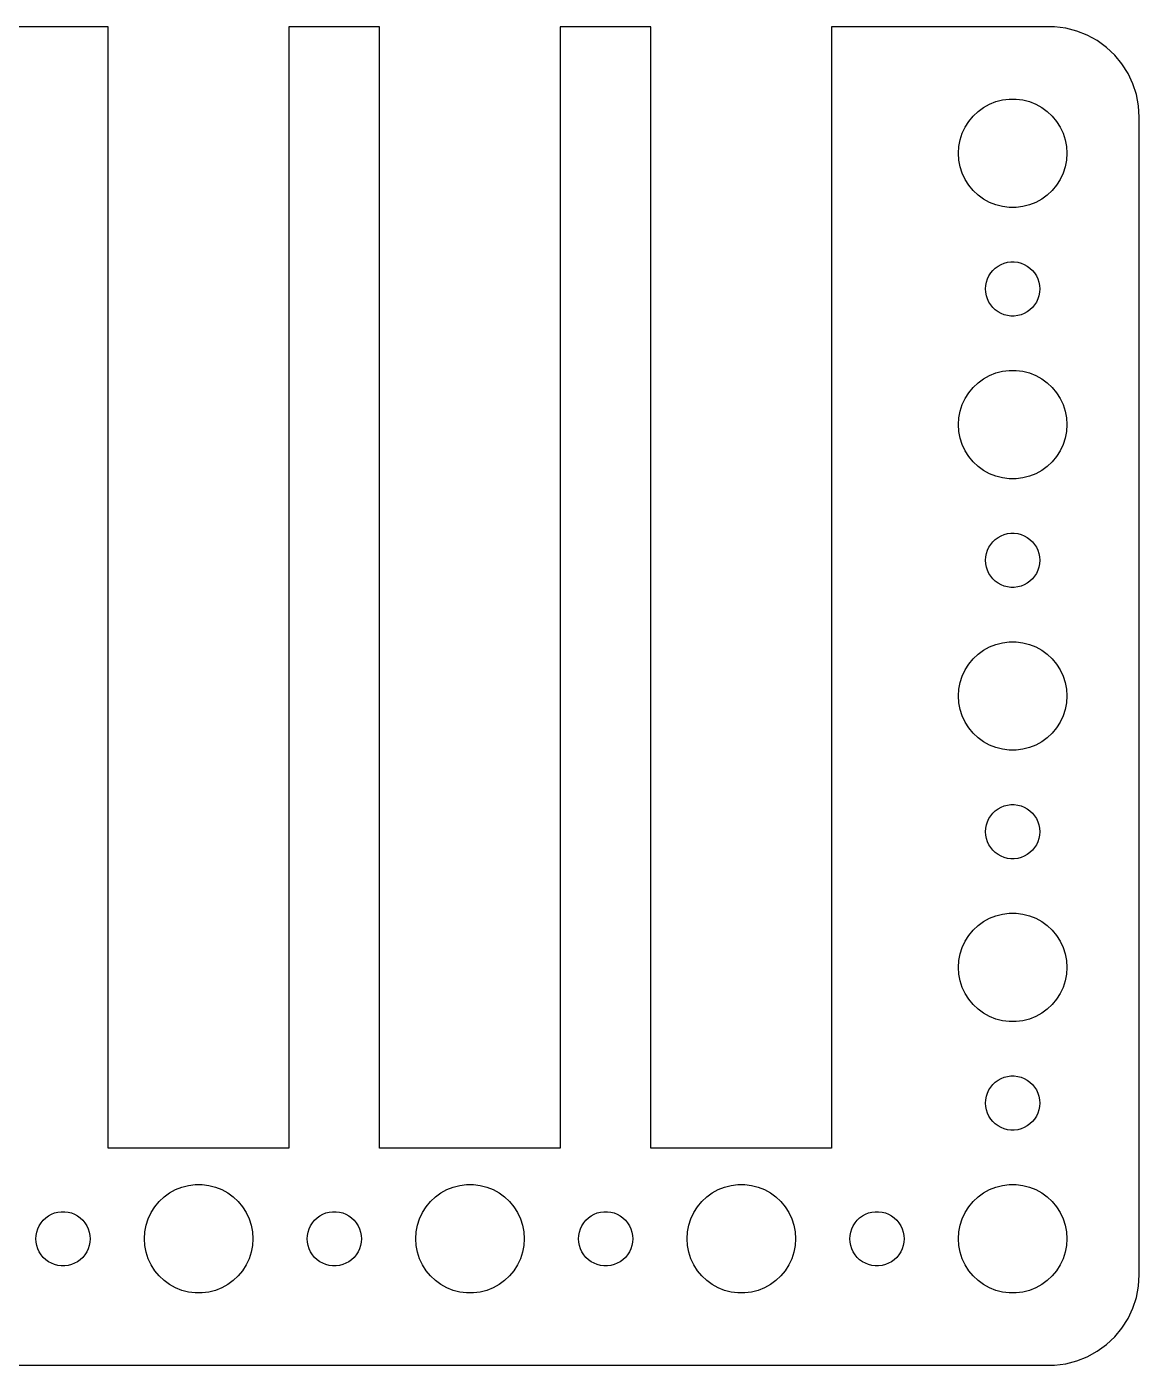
# Model space of a CAD drawing. Header units: metres. Extents: x -60 to 60, y 47 to 205.
# Drawn here: x -2 to 59.5, y 47 to 121 of the extents above; entities that cross this region are included whole.
import ezdxf

# ---------------------------------------------------------------- set-up
doc = ezdxf.new("R2010")
doc.units = ezdxf.units.M

msp = doc.modelspace()

# ---------------------------------------------------------------- linework, layer by layer
for p, q in [((2.50629, 120.99), (-2.50629, 120.99)), ((2.50629, 59), (2.50629, 120.99)), ((17.5063, 120.99), (12.4937, 120.99)), ((12.4937, 120.99), (12.4937, 59)), ((17.5063, 59), (17.5063, 120.99)), ((32.5063, 120.99), (27.4937, 120.99)), ((27.4937, 120.99), (27.4937, 59)), ((32.5063, 59), (32.5063, 120.99)), ((54.8139, 120.99), (42.4937, 120.99)), ((42.4937, 120.99), (42.4937, 59)), ((55.4369, 120.911), (54.8139, 120.99)), ((56.0451, 120.755), (55.4369, 120.911)), ((56.6289, 120.524), (56.0451, 120.755)), ((57.1791, 120.222), (56.6289, 120.524)), ((57.6871, 119.853), (57.1791, 120.222)), ((58.1448, 119.423), (57.6871, 119.853)), ((58.5451, 118.939), (58.1448, 119.423)), ((58.8815, 118.409), (58.5451, 118.939)), ((59.1489, 117.841), (58.8815, 118.409)), ((59.3429, 117.243), (59.1489, 117.841)), ((51.5729, 116.853), (51.9379, 116.947)), ((51.9379, 116.947), (52.3116, 116.994)), ((52.3116, 116.994), (52.6884, 116.994)), ((52.6884, 116.994), (53.0621, 116.947)), ((53.0621, 116.947), (53.427, 116.853)), ((59.4606, 116.627), (59.3429, 117.243)), ((50.3131, 116.054), (50.5877, 116.312)), ((50.5877, 116.312), (50.8925, 116.533)), ((50.8925, 116.533), (51.2227, 116.714)), ((51.2227, 116.714), (51.5729, 116.853)), ((53.427, 116.853), (53.7773, 116.714)), ((53.7773, 116.714), (54.1075, 116.533)), ((54.1075, 116.533), (54.4123, 116.312)), ((54.4123, 116.312), (54.6869, 116.054)), ((59.5, 116), (59.4606, 116.627)), ((49.7107, 115.104), (49.8711, 115.445)), ((49.8711, 115.445), (50.0729, 115.763)), ((50.0729, 115.763), (50.3131, 116.054)), ((54.6869, 116.054), (54.927, 115.763)), ((54.927, 115.763), (55.1289, 115.445)), ((55.1289, 115.445), (55.2893, 115.104)), ((59.5, 52), (59.5, 116)), ((49.5237, 114.376), (49.5942, 114.746)), ((49.5942, 114.746), (49.7107, 115.104)), ((55.2893, 115.104), (55.4057, 114.746)), ((55.4057, 114.746), (55.4763, 114.376)), ((49.5, 114), (49.5237, 114.376)), ((49.5237, 113.624), (49.5, 114)), ((55.4763, 114.376), (55.5, 114)), ((55.5, 114), (55.4763, 113.624)), ((49.5942, 113.254), (49.5237, 113.624)), ((49.7107, 112.896), (49.5942, 113.254)), ((55.4057, 113.254), (55.2893, 112.896)), ((55.4763, 113.624), (55.4057, 113.254)), ((49.8711, 112.555), (49.7107, 112.896)), ((50.0729, 112.237), (49.8711, 112.555)), ((55.1289, 112.555), (54.927, 112.237)), ((55.2893, 112.896), (55.1289, 112.555)), ((50.3131, 111.946), (50.0729, 112.237)), ((50.5877, 111.688), (50.3131, 111.946)), ((54.6869, 111.946), (54.4123, 111.688)), ((54.927, 112.237), (54.6869, 111.946)), ((50.8925, 111.467), (50.5877, 111.688)), ((51.2227, 111.286), (50.8925, 111.467)), ((51.5729, 111.147), (51.2227, 111.286)), ((51.9379, 111.053), (51.5729, 111.147)), ((52.3116, 111.006), (51.9379, 111.053)), ((52.6884, 111.006), (52.3116, 111.006)), ((53.0621, 111.053), (52.6884, 111.006)), ((53.427, 111.147), (53.0621, 111.053)), ((53.7773, 111.286), (53.427, 111.147)), ((54.1075, 111.467), (53.7773, 111.286)), ((54.4123, 111.688), (54.1075, 111.467)), ((51.1855, 107.223), (51.2865, 107.382)), ((51.2865, 107.382), (51.4065, 107.527)), ((51.4065, 107.527), (51.5439, 107.656)), ((51.5439, 107.656), (51.6963, 107.766)), ((51.6963, 107.766), (51.8613, 107.857)), ((51.8613, 107.857), (52.0365, 107.927)), ((52.0365, 107.927), (52.2189, 107.973)), ((52.2189, 107.973), (52.4058, 107.997)), ((52.4058, 107.997), (52.5942, 107.997)), ((52.5942, 107.997), (52.7811, 107.973)), ((52.7811, 107.973), (52.9635, 107.927)), ((52.9635, 107.927), (53.1387, 107.857)), ((53.1387, 107.857), (53.3037, 107.766)), ((53.3037, 107.766), (53.4561, 107.656)), ((53.4561, 107.656), (53.5934, 107.527)), ((53.5934, 107.527), (53.7135, 107.382)), ((53.7135, 107.382), (53.8145, 107.223)), ((51, 106.5), (51.0118, 106.688)), ((51.0118, 106.688), (51.0471, 106.873)), ((51.0471, 106.873), (51.1053, 107.052)), ((51.1053, 107.052), (51.1855, 107.223)), ((53.8145, 107.223), (53.8947, 107.052)), ((53.8947, 107.052), (53.9529, 106.873)), ((53.9529, 106.873), (53.9882, 106.688)), ((53.9882, 106.688), (54, 106.5)), ((51.0118, 106.312), (51, 106.5)), ((51.0471, 106.127), (51.0118, 106.312)), ((51.1053, 105.948), (51.0471, 106.127)), ((51.1855, 105.777), (51.1053, 105.948)), ((53.8947, 105.948), (53.8145, 105.777)), ((53.9529, 106.127), (53.8947, 105.948)), ((53.9882, 106.312), (53.9529, 106.127)), ((54, 106.5), (53.9882, 106.312)), ((51.2865, 105.618), (51.1855, 105.777)), ((51.4065, 105.473), (51.2865, 105.618)), ((51.5439, 105.344), (51.4065, 105.473)), ((51.6963, 105.234), (51.5439, 105.344)), ((51.8613, 105.143), (51.6963, 105.234)), ((52.0365, 105.073), (51.8613, 105.143)), ((52.2189, 105.027), (52.0365, 105.073)), ((52.9635, 105.073), (52.7811, 105.027)), ((53.1387, 105.143), (52.9635, 105.073)), ((53.3037, 105.234), (53.1387, 105.143)), ((53.4561, 105.344), (53.3037, 105.234)), ((53.5934, 105.473), (53.4561, 105.344)), ((53.7135, 105.618), (53.5934, 105.473)), ((53.8145, 105.777), (53.7135, 105.618)), ((52.4058, 105.003), (52.2189, 105.027)), ((52.5942, 105.003), (52.4058, 105.003)), ((52.7811, 105.027), (52.5942, 105.003)), ((50.5877, 101.312), (50.8925, 101.533)), ((50.8925, 101.533), (51.2227, 101.714)), ((51.2227, 101.714), (51.5729, 101.853)), ((51.5729, 101.853), (51.9379, 101.947)), ((51.9379, 101.947), (52.3116, 101.994)), ((52.3116, 101.994), (52.6884, 101.994)), ((52.6884, 101.994), (53.0621, 101.947)), ((53.0621, 101.947), (53.427, 101.853)), ((53.427, 101.853), (53.7773, 101.714)), ((53.7773, 101.714), (54.1075, 101.533)), ((54.1075, 101.533), (54.4123, 101.312)), ((49.8711, 100.445), (50.0729, 100.763)), ((50.0729, 100.763), (50.3131, 101.054)), ((50.3131, 101.054), (50.5877, 101.312)), ((54.4123, 101.312), (54.6869, 101.054)), ((54.6869, 101.054), (54.927, 100.763)), ((54.927, 100.763), (55.1289, 100.445)), ((49.5942, 99.7461), (49.7107, 100.104)), ((49.7107, 100.104), (49.8711, 100.445)), ((55.1289, 100.445), (55.2893, 100.104)), ((55.2893, 100.104), (55.4057, 99.7461)), ((49.5, 99), (49.5237, 99.376)), ((49.5237, 99.376), (49.5942, 99.7461)), ((55.4057, 99.7461), (55.4763, 99.376)), ((55.4763, 99.376), (55.5, 99)), ((49.5237, 98.624), (49.5, 99)), ((49.5942, 98.2539), (49.5237, 98.624)), ((55.4763, 98.624), (55.4057, 98.2539)), ((55.5, 99), (55.4763, 98.624)), ((49.7107, 97.8956), (49.5942, 98.2539)), ((49.8711, 97.5547), (49.7107, 97.8956)), ((55.2893, 97.8956), (55.1289, 97.5547)), ((55.4057, 98.2539), (55.2893, 97.8956)), ((50.0729, 97.2366), (49.8711, 97.5547)), ((50.3131, 96.9464), (50.0729, 97.2366)), ((50.5877, 96.6884), (50.3131, 96.9464)), ((54.6869, 96.9464), (54.4123, 96.6884)), ((54.927, 97.2366), (54.6869, 96.9464)), ((55.1289, 97.5547), (54.927, 97.2366)), ((50.8925, 96.467), (50.5877, 96.6884)), ((51.2227, 96.2855), (50.8925, 96.467)), ((51.5729, 96.1468), (51.2227, 96.2855)), ((53.7773, 96.2855), (53.427, 96.1468)), ((54.1075, 96.467), (53.7773, 96.2855)), ((54.4123, 96.6884), (54.1075, 96.467)), ((51.9379, 96.0531), (51.5729, 96.1468)), ((52.3116, 96.0059), (51.9379, 96.0531)), ((52.6884, 96.0059), (52.3116, 96.0059)), ((53.0621, 96.0531), (52.6884, 96.0059)), ((53.427, 96.1468), (53.0621, 96.0531)), ((51.2865, 92.3817), (51.4065, 92.5268)), ((51.4065, 92.5268), (51.5439, 92.6558)), ((51.5439, 92.6558), (51.6963, 92.7665)), ((51.6963, 92.7665), (51.8613, 92.8572)), ((51.8613, 92.8572), (52.0365, 92.9266)), ((52.0365, 92.9266), (52.2189, 92.9734)), ((52.2189, 92.9734), (52.4058, 92.997)), ((52.4058, 92.997), (52.5942, 92.997)), ((52.5942, 92.997), (52.7811, 92.9734)), ((52.7811, 92.9734), (52.9635, 92.9266)), ((52.9635, 92.9266), (53.1387, 92.8572)), ((53.1387, 92.8572), (53.3037, 92.7665)), ((53.3037, 92.7665), (53.4561, 92.6558)), ((53.4561, 92.6558), (53.5934, 92.5268)), ((53.5934, 92.5268), (53.7135, 92.3817)), ((51.0118, 91.688), (51.0471, 91.873)), ((51.0471, 91.873), (51.1053, 92.0522)), ((51.1053, 92.0522), (51.1855, 92.2226)), ((51.1855, 92.2226), (51.2865, 92.3817)), ((53.7135, 92.3817), (53.8145, 92.2226)), ((53.8145, 92.2226), (53.8947, 92.0522)), ((53.8947, 92.0522), (53.9529, 91.873)), ((53.9529, 91.873), (53.9882, 91.688)), ((51, 91.5), (51.0118, 91.688)), ((51.0118, 91.312), (51, 91.5)), ((51.0471, 91.127), (51.0118, 91.312)), ((51.1053, 90.9478), (51.0471, 91.127)), ((53.9529, 91.127), (53.8947, 90.9478)), ((53.9882, 91.312), (53.9529, 91.127)), ((53.9882, 91.688), (54, 91.5)), ((54, 91.5), (53.9882, 91.312)), ((51.1855, 90.7774), (51.1053, 90.9478)), ((51.2865, 90.6183), (51.1855, 90.7774)), ((51.4065, 90.4732), (51.2865, 90.6183)), ((51.5439, 90.3442), (51.4065, 90.4732)), ((51.6963, 90.2335), (51.5439, 90.3442)), ((53.4561, 90.3442), (53.3037, 90.2335)), ((53.5934, 90.4732), (53.4561, 90.3442)), ((53.7135, 90.6183), (53.5934, 90.4732)), ((53.8145, 90.7774), (53.7135, 90.6183)), ((53.8947, 90.9478), (53.8145, 90.7774)), ((51.8613, 90.1427), (51.6963, 90.2335)), ((52.0365, 90.0734), (51.8613, 90.1427)), ((52.2189, 90.0266), (52.0365, 90.0734)), ((52.4058, 90.0029), (52.2189, 90.0266)), ((52.5942, 90.0029), (52.4058, 90.0029)), ((52.7811, 90.0266), (52.5942, 90.0029)), ((52.9635, 90.0734), (52.7811, 90.0266)), ((53.1387, 90.1427), (52.9635, 90.0734)), ((53.3037, 90.2335), (53.1387, 90.1427)), ((50.8925, 86.533), (51.2227, 86.7145)), ((51.2227, 86.7145), (51.5729, 86.8532)), ((51.5729, 86.8532), (51.9379, 86.9469)), ((51.9379, 86.9469), (52.3116, 86.9941)), ((52.3116, 86.9941), (52.6884, 86.9941)), ((52.6884, 86.9941), (53.0621, 86.9469)), ((53.0621, 86.9469), (53.427, 86.8532)), ((53.427, 86.8532), (53.7773, 86.7145)), ((53.7773, 86.7145), (54.1075, 86.533)), ((50.0729, 85.7634), (50.3131, 86.0536)), ((50.3131, 86.0536), (50.5877, 86.3115)), ((50.5877, 86.3115), (50.8925, 86.533)), ((54.1075, 86.533), (54.4123, 86.3115)), ((54.4123, 86.3115), (54.6869, 86.0536)), ((54.6869, 86.0536), (54.927, 85.7634)), ((49.5942, 84.7461), (49.7107, 85.1044)), ((49.7107, 85.1044), (49.8711, 85.4453)), ((49.8711, 85.4453), (50.0729, 85.7634)), ((54.927, 85.7634), (55.1289, 85.4453)), ((55.1289, 85.4453), (55.2893, 85.1044)), ((55.2893, 85.1044), (55.4057, 84.7461)), ((49.5, 84), (49.5237, 84.376)), ((49.5237, 84.376), (49.5942, 84.7461)), ((55.4057, 84.7461), (55.4763, 84.376)), ((55.4763, 84.376), (55.5, 84)), ((49.5237, 83.624), (49.5, 84)), ((49.5942, 83.2539), (49.5237, 83.624)), ((55.4763, 83.624), (55.4057, 83.2539)), ((55.5, 84), (55.4763, 83.624)), ((49.7107, 82.8956), (49.5942, 83.2539)), ((49.8711, 82.5547), (49.7107, 82.8956)), ((55.2893, 82.8956), (55.1289, 82.5547)), ((55.4057, 83.2539), (55.2893, 82.8956)), ((50.0729, 82.2366), (49.8711, 82.5547)), ((50.3131, 81.9464), (50.0729, 82.2366)), ((54.927, 82.2366), (54.6869, 81.9464)), ((55.1289, 82.5547), (54.927, 82.2366)), ((50.5877, 81.6885), (50.3131, 81.9464)), ((50.8925, 81.467), (50.5877, 81.6885)), ((51.2227, 81.2855), (50.8925, 81.467)), ((54.1075, 81.467), (53.7773, 81.2855)), ((54.4123, 81.6885), (54.1075, 81.467)), ((54.6869, 81.9464), (54.4123, 81.6885)), ((51.5729, 81.1468), (51.2227, 81.2855)), ((51.9379, 81.0531), (51.5729, 81.1468)), ((52.3116, 81.0059), (51.9379, 81.0531)), ((52.6884, 81.0059), (52.3116, 81.0059)), ((53.0621, 81.0531), (52.6884, 81.0059)), ((53.427, 81.1468), (53.0621, 81.0531)), ((53.7773, 81.2855), (53.427, 81.1468)), ((51.5439, 77.6558), (51.6963, 77.7665)), ((51.6963, 77.7665), (51.8613, 77.8573)), ((51.8613, 77.8573), (52.0365, 77.9266)), ((52.0365, 77.9266), (52.2189, 77.9734)), ((52.2189, 77.9734), (52.4058, 77.9971)), ((52.4058, 77.9971), (52.5942, 77.9971)), ((52.5942, 77.9971), (52.7811, 77.9734)), ((52.7811, 77.9734), (52.9635, 77.9266)), ((52.9635, 77.9266), (53.1387, 77.8573)), ((53.1387, 77.8573), (53.3037, 77.7665)), ((53.3037, 77.7665), (53.4561, 77.6558)), ((51.0471, 76.873), (51.1053, 77.0522)), ((51.1053, 77.0522), (51.1855, 77.2226)), ((51.1855, 77.2226), (51.2865, 77.3817)), ((51.2865, 77.3817), (51.4065, 77.5268)), ((51.4065, 77.5268), (51.5439, 77.6558)), ((53.4561, 77.6558), (53.5934, 77.5268)), ((53.5934, 77.5268), (53.7135, 77.3817)), ((53.7135, 77.3817), (53.8145, 77.2226)), ((53.8145, 77.2226), (53.8947, 77.0522)), ((53.8947, 77.0522), (53.9529, 76.873)), ((51, 76.5), (51.0118, 76.688)), ((51.0118, 76.312), (51, 76.5)), ((51.0118, 76.688), (51.0471, 76.873)), ((51.0471, 76.127), (51.0118, 76.312)), ((53.9529, 76.873), (53.9882, 76.688)), ((53.9882, 76.312), (53.9529, 76.127)), ((53.9882, 76.688), (54, 76.5)), ((54, 76.5), (53.9882, 76.312)), ((51.1053, 75.9478), (51.0471, 76.127)), ((51.1855, 75.7774), (51.1053, 75.9478)), ((51.2865, 75.6183), (51.1855, 75.7774)), ((51.4065, 75.4732), (51.2865, 75.6183)), ((51.5439, 75.3442), (51.4065, 75.4732)), ((53.5934, 75.4732), (53.4561, 75.3442)), ((53.7135, 75.6183), (53.5934, 75.4732)), ((53.8145, 75.7774), (53.7135, 75.6183)), ((53.8947, 75.9478), (53.8145, 75.7774)), ((53.9529, 76.127), (53.8947, 75.9478)), ((51.6963, 75.2335), (51.5439, 75.3442)), ((51.8613, 75.1428), (51.6963, 75.2335)), ((52.0365, 75.0734), (51.8613, 75.1428)), ((52.2189, 75.0266), (52.0365, 75.0734)), ((52.4058, 75.003), (52.2189, 75.0266)), ((52.5942, 75.003), (52.4058, 75.003)), ((52.7811, 75.0266), (52.5942, 75.003)), ((52.9635, 75.0734), (52.7811, 75.0266)), ((53.1387, 75.1428), (52.9635, 75.0734)), ((53.3037, 75.2335), (53.1387, 75.1428)), ((53.4561, 75.3442), (53.3037, 75.2335)), ((51.2227, 71.7145), (51.5729, 71.8532)), ((51.5729, 71.8532), (51.9379, 71.9469)), ((51.9379, 71.9469), (52.3116, 71.9941)), ((52.3116, 71.9941), (52.6884, 71.9941)), ((52.6884, 71.9941), (53.0621, 71.9469)), ((53.0621, 71.9469), (53.427, 71.8532)), ((53.427, 71.8532), (53.7773, 71.7145)), ((50.0729, 70.7634), (50.3131, 71.0536)), ((50.3131, 71.0536), (50.5877, 71.3116)), ((50.5877, 71.3116), (50.8925, 71.533)), ((50.8925, 71.533), (51.2227, 71.7145)), ((53.7773, 71.7145), (54.1075, 71.533)), ((54.1075, 71.533), (54.4123, 71.3116)), ((54.4123, 71.3116), (54.6869, 71.0536)), ((54.6869, 71.0536), (54.927, 70.7634)), ((49.7107, 70.1044), (49.8711, 70.4453)), ((49.8711, 70.4453), (50.0729, 70.7634)), ((54.927, 70.7634), (55.1289, 70.4453)), ((55.1289, 70.4453), (55.2893, 70.1044)), ((49.5237, 69.376), (49.5942, 69.7461)), ((49.5942, 69.7461), (49.7107, 70.1044)), ((55.2893, 70.1044), (55.4057, 69.7461)), ((55.4057, 69.7461), (55.4763, 69.376)), ((49.5, 69), (49.5237, 69.376)), ((49.5237, 68.624), (49.5, 69)), ((55.4763, 69.376), (55.5, 69)), ((55.5, 69), (55.4763, 68.624)), ((49.5942, 68.2539), (49.5237, 68.624)), ((49.7107, 67.8956), (49.5942, 68.2539)), ((55.4057, 68.2539), (55.2893, 67.8956)), ((55.4763, 68.624), (55.4057, 68.2539)), ((49.8711, 67.5547), (49.7107, 67.8956)), ((50.0729, 67.2366), (49.8711, 67.5547)), ((55.1289, 67.5547), (54.927, 67.2366)), ((55.2893, 67.8956), (55.1289, 67.5547)), ((50.3131, 66.9464), (50.0729, 67.2366)), ((50.5877, 66.6885), (50.3131, 66.9464)), ((50.8925, 66.467), (50.5877, 66.6885)), ((54.4123, 66.6885), (54.1075, 66.467)), ((54.6869, 66.9464), (54.4123, 66.6885)), ((54.927, 67.2366), (54.6869, 66.9464)), ((51.2227, 66.2855), (50.8925, 66.467)), ((51.5729, 66.1468), (51.2227, 66.2855)), ((51.9379, 66.0531), (51.5729, 66.1468)), ((52.3116, 66.0059), (51.9379, 66.0531)), ((52.6884, 66.0059), (52.3116, 66.0059)), ((53.0621, 66.0531), (52.6884, 66.0059)), ((53.427, 66.1468), (53.0621, 66.0531)), ((53.7773, 66.2855), (53.427, 66.1468)), ((54.1075, 66.467), (53.7773, 66.2855)), ((51.8613, 62.8573), (52.0365, 62.9266)), ((52.0365, 62.9266), (52.2189, 62.9734)), ((52.2189, 62.9734), (52.4058, 62.997)), ((52.4058, 62.997), (52.5942, 62.997)), ((52.5942, 62.997), (52.7811, 62.9734)), ((52.7811, 62.9734), (52.9635, 62.9266)), ((52.9635, 62.9266), (53.1387, 62.8573)), ((51.1053, 62.0522), (51.1855, 62.2226)), ((51.1855, 62.2226), (51.2865, 62.3817)), ((51.2865, 62.3817), (51.4065, 62.5268)), ((51.4065, 62.5268), (51.5439, 62.6558)), ((51.5439, 62.6558), (51.6963, 62.7665)), ((51.6963, 62.7665), (51.8613, 62.8573)), ((53.1387, 62.8573), (53.3037, 62.7665)), ((53.3037, 62.7665), (53.4561, 62.6558)), ((53.4561, 62.6558), (53.5934, 62.5268)), ((53.5934, 62.5268), (53.7135, 62.3817)), ((53.7135, 62.3817), (53.8145, 62.2226)), ((53.8145, 62.2226), (53.8947, 62.0522)), ((51, 61.5), (51.0118, 61.688)), ((51.0118, 61.312), (51, 61.5)), ((51.0118, 61.688), (51.0471, 61.873)), ((51.0471, 61.873), (51.1053, 62.0522)), ((53.8947, 62.0522), (53.9529, 61.873)), ((53.9529, 61.873), (53.9882, 61.688)), ((53.9882, 61.688), (54, 61.5)), ((54, 61.5), (53.9882, 61.312)), ((51.0471, 61.127), (51.0118, 61.312)), ((51.1053, 60.9478), (51.0471, 61.127)), ((51.1855, 60.7774), (51.1053, 60.9478)), ((51.2865, 60.6183), (51.1855, 60.7774)), ((53.8145, 60.7774), (53.7135, 60.6183)), ((53.8947, 60.9478), (53.8145, 60.7774)), ((53.9529, 61.127), (53.8947, 60.9478)), ((53.9882, 61.312), (53.9529, 61.127)), ((51.4065, 60.4732), (51.2865, 60.6183)), ((51.5439, 60.3442), (51.4065, 60.4732)), ((51.6963, 60.2335), (51.5439, 60.3442)), ((51.8613, 60.1428), (51.6963, 60.2335)), ((52.0365, 60.0734), (51.8613, 60.1428)), ((52.2189, 60.0266), (52.0365, 60.0734)), ((52.4058, 60.003), (52.2189, 60.0266)), ((52.5942, 60.003), (52.4058, 60.003)), ((52.7811, 60.0266), (52.5942, 60.003)), ((52.9635, 60.0734), (52.7811, 60.0266)), ((53.1387, 60.1428), (52.9635, 60.0734)), ((53.3037, 60.2335), (53.1387, 60.1428)), ((53.4561, 60.3442), (53.3037, 60.2335)), ((53.5934, 60.4732), (53.4561, 60.3442)), ((53.7135, 60.6183), (53.5934, 60.4732)), ((12.4937, 59), (2.50629, 59)), ((27.4937, 59), (17.5063, 59)), ((42.4937, 59), (32.5063, 59)), ((6.93785, 56.9469), (7.31161, 56.9941)), ((7.31161, 56.9941), (7.68837, 56.9941)), ((7.68837, 56.9941), (8.06213, 56.9469)), ((21.9379, 56.9469), (22.3116, 56.9941)), ((22.3116, 56.9941), (22.6884, 56.9941)), ((22.6884, 56.9941), (23.0621, 56.9469)), ((36.9379, 56.9469), (37.3116, 56.9941)), ((37.3116, 56.9941), (37.6884, 56.9941)), ((37.6884, 56.9941), (38.0621, 56.9469)), ((51.9379, 56.9469), (52.3116, 56.9941)), ((52.3116, 56.9941), (52.6884, 56.9941)), ((52.6884, 56.9941), (53.0621, 56.9469)), ((5.31308, 56.0536), (5.58772, 56.3116)), ((5.58772, 56.3116), (5.89252, 56.533)), ((5.89252, 56.533), (6.22266, 56.7145)), ((6.22266, 56.7145), (6.57294, 56.8532)), ((6.57294, 56.8532), (6.93785, 56.9469)), ((8.06213, 56.9469), (8.42705, 56.8532)), ((8.42705, 56.8532), (8.77733, 56.7145)), ((8.77733, 56.7145), (9.10747, 56.533)), ((9.10747, 56.533), (9.41226, 56.3116)), ((9.41226, 56.3116), (9.6869, 56.0536)), ((20.3131, 56.0536), (20.5877, 56.3116)), ((20.5877, 56.3116), (20.8925, 56.533)), ((20.8925, 56.533), (21.2227, 56.7145)), ((21.2227, 56.7145), (21.5729, 56.8532)), ((21.5729, 56.8532), (21.9379, 56.9469)), ((23.0621, 56.9469), (23.427, 56.8532)), ((23.427, 56.8532), (23.7773, 56.7145)), ((23.7773, 56.7145), (24.1075, 56.533)), ((24.1075, 56.533), (24.4123, 56.3116)), ((24.4123, 56.3116), (24.6869, 56.0536)), ((35.3131, 56.0536), (35.5877, 56.3116)), ((35.5877, 56.3116), (35.8925, 56.533)), ((35.8925, 56.533), (36.2227, 56.7145)), ((36.2227, 56.7145), (36.5729, 56.8532)), ((36.5729, 56.8532), (36.9379, 56.9469)), ((38.0621, 56.9469), (38.427, 56.8532)), ((38.427, 56.8532), (38.7773, 56.7145)), ((38.7773, 56.7145), (39.1075, 56.533)), ((39.1075, 56.533), (39.4123, 56.3116)), ((39.4123, 56.3116), (39.6869, 56.0536)), ((50.3131, 56.0536), (50.5877, 56.3116)), ((50.5877, 56.3116), (50.8925, 56.533)), ((50.8925, 56.533), (51.2227, 56.7145)), ((51.2227, 56.7145), (51.5729, 56.8532)), ((51.5729, 56.8532), (51.9379, 56.9469)), ((53.0621, 56.9469), (53.427, 56.8532)), ((53.427, 56.8532), (53.7773, 56.7145)), ((53.7773, 56.7145), (54.1075, 56.533)), ((54.1075, 56.533), (54.4123, 56.3116)), ((54.4123, 56.3116), (54.6869, 56.0536)), ((-0.28107, 55.4734), (-0.09418, 55.497)), ((-0.09418, 55.497), (0.09418, 55.497)), ((0.09418, 55.497), (0.28107, 55.4734)), ((4.87108, 55.4453), (5.07294, 55.7634)), ((5.07294, 55.7634), (5.31308, 56.0536)), ((9.6869, 56.0536), (9.92705, 55.7634)), ((9.92705, 55.7634), (10.1289, 55.4453)), ((14.7189, 55.4734), (14.9058, 55.497)), ((14.9058, 55.497), (15.0942, 55.497)), ((15.0942, 55.497), (15.2811, 55.4734)), ((19.8711, 55.4453), (20.0729, 55.7634)), ((20.0729, 55.7634), (20.3131, 56.0536)), ((24.6869, 56.0536), (24.927, 55.7634)), ((24.927, 55.7634), (25.1289, 55.4453)), ((29.7189, 55.4734), (29.9058, 55.497)), ((29.9058, 55.497), (30.0942, 55.497)), ((30.0942, 55.497), (30.2811, 55.4734)), ((34.8711, 55.4453), (35.0729, 55.7634)), ((35.0729, 55.7634), (35.3131, 56.0536)), ((39.6869, 56.0536), (39.927, 55.7634)), ((39.927, 55.7634), (40.1289, 55.4453)), ((44.7189, 55.4734), (44.9058, 55.497)), ((44.9058, 55.497), (45.0942, 55.497)), ((45.0942, 55.497), (45.2811, 55.4734)), ((49.8711, 55.4453), (50.0729, 55.7634)), ((50.0729, 55.7634), (50.3131, 56.0536)), ((54.6869, 56.0536), (54.927, 55.7634)), ((54.927, 55.7634), (55.1289, 55.4453)), ((-1.31445, 54.7226), (-1.21352, 54.8817)), ((-1.21352, 54.8817), (-1.09344, 55.0268)), ((-1.09344, 55.0268), (-0.95613, 55.1558)), ((-0.95613, 55.1558), (-0.80373, 55.2665)), ((-0.80373, 55.2665), (-0.63866, 55.3573)), ((-0.63866, 55.3573), (-0.46352, 55.4266)), ((-0.46352, 55.4266), (-0.28107, 55.4734)), ((0.28107, 55.4734), (0.46352, 55.4266)), ((0.46352, 55.4266), (0.63866, 55.3573)), ((0.63866, 55.3573), (0.80373, 55.2665)), ((0.80373, 55.2665), (0.95613, 55.1558)), ((0.95613, 55.1558), (1.09344, 55.0268)), ((1.09344, 55.0268), (1.21352, 54.8817)), ((1.21352, 54.8817), (1.31445, 54.7226)), ((4.52365, 54.376), (4.59424, 54.7461)), ((4.59424, 54.7461), (4.71066, 55.1044)), ((4.71066, 55.1044), (4.87108, 55.4453)), ((10.1289, 55.4453), (10.2893, 55.1044)), ((10.2893, 55.1044), (10.4057, 54.7461)), ((10.4057, 54.7461), (10.4763, 54.376)), ((13.6855, 54.7226), (13.7865, 54.8817)), ((13.7865, 54.8817), (13.9065, 55.0268)), ((13.9065, 55.0268), (14.0439, 55.1558)), ((14.0439, 55.1558), (14.1963, 55.2665)), ((14.1963, 55.2665), (14.3613, 55.3573)), ((14.3613, 55.3573), (14.5365, 55.4266)), ((14.5365, 55.4266), (14.7189, 55.4734)), ((15.2811, 55.4734), (15.4635, 55.4266)), ((15.4635, 55.4266), (15.6387, 55.3573)), ((15.6387, 55.3573), (15.8037, 55.2665)), ((15.8037, 55.2665), (15.9561, 55.1558)), ((15.9561, 55.1558), (16.0934, 55.0268)), ((16.0934, 55.0268), (16.2135, 54.8817)), ((16.2135, 54.8817), (16.3145, 54.7226)), ((19.5237, 54.376), (19.5942, 54.7461)), ((19.5942, 54.7461), (19.7107, 55.1044)), ((19.7107, 55.1044), (19.8711, 55.4453)), ((25.1289, 55.4453), (25.2893, 55.1044)), ((25.2893, 55.1044), (25.4057, 54.7461)), ((25.4057, 54.7461), (25.4763, 54.376)), ((28.6855, 54.7226), (28.7865, 54.8817)), ((28.7865, 54.8817), (28.9065, 55.0268)), ((28.9065, 55.0268), (29.0439, 55.1558)), ((29.0439, 55.1558), (29.1963, 55.2665)), ((29.1963, 55.2665), (29.3613, 55.3573)), ((29.3613, 55.3573), (29.5365, 55.4266)), ((29.5365, 55.4266), (29.7189, 55.4734)), ((30.2811, 55.4734), (30.4635, 55.4266)), ((30.4635, 55.4266), (30.6387, 55.3573)), ((30.6387, 55.3573), (30.8037, 55.2665)), ((30.8037, 55.2665), (30.9561, 55.1558)), ((30.9561, 55.1558), (31.0934, 55.0268)), ((31.0934, 55.0268), (31.2135, 54.8817)), ((31.2135, 54.8817), (31.3145, 54.7226)), ((34.5237, 54.376), (34.5942, 54.7461)), ((34.5942, 54.7461), (34.7107, 55.1044)), ((34.7107, 55.1044), (34.8711, 55.4453)), ((40.1289, 55.4453), (40.2893, 55.1044)), ((40.2893, 55.1044), (40.4057, 54.7461)), ((40.4057, 54.7461), (40.4763, 54.376)), ((43.6855, 54.7226), (43.7865, 54.8817)), ((43.7865, 54.8817), (43.9065, 55.0268)), ((43.9065, 55.0268), (44.0439, 55.1558)), ((44.0439, 55.1558), (44.1963, 55.2665)), ((44.1963, 55.2665), (44.3613, 55.3573)), ((44.3613, 55.3573), (44.5365, 55.4266)), ((44.5365, 55.4266), (44.7189, 55.4734)), ((45.2811, 55.4734), (45.4635, 55.4266)), ((45.4635, 55.4266), (45.6387, 55.3573)), ((45.6387, 55.3573), (45.8037, 55.2665)), ((45.8037, 55.2665), (45.9561, 55.1558)), ((45.9561, 55.1558), (46.0934, 55.0268)), ((46.0934, 55.0268), (46.2135, 54.8817)), ((46.2135, 54.8817), (46.3145, 54.7226)), ((49.5237, 54.376), (49.5942, 54.7461)), ((49.5942, 54.7461), (49.7107, 55.1044)), ((49.7107, 55.1044), (49.8711, 55.4453)), ((55.1289, 55.4453), (55.2893, 55.1044)), ((55.2893, 55.1044), (55.4057, 54.7461)), ((55.4057, 54.7461), (55.4763, 54.376)), ((-1.5, 54), (-1.48816, 54.188)), ((-1.48816, 54.188), (-1.45287, 54.373)), ((-1.45287, 54.373), (-1.39465, 54.5522)), ((-1.39465, 54.5522), (-1.31445, 54.7226)), ((1.31445, 54.7226), (1.39465, 54.5522)), ((1.39465, 54.5522), (1.45287, 54.373)), ((1.45287, 54.373), (1.48816, 54.188)), ((1.48816, 54.188), (1.5, 54)), ((4.5, 54), (4.52365, 54.376)), ((10.4763, 54.376), (10.5, 54)), ((13.5, 54), (13.5118, 54.188)), ((13.5118, 54.188), (13.5471, 54.373)), ((13.5471, 54.373), (13.6053, 54.5522)), ((13.6053, 54.5522), (13.6855, 54.7226)), ((16.3145, 54.7226), (16.3947, 54.5522)), ((16.3947, 54.5522), (16.4529, 54.373)), ((16.4529, 54.373), (16.4882, 54.188)), ((16.4882, 54.188), (16.5, 54)), ((19.5, 54), (19.5237, 54.376)), ((25.4763, 54.376), (25.5, 54)), ((28.5, 54), (28.5118, 54.188)), ((28.5118, 54.188), (28.5471, 54.373)), ((28.5471, 54.373), (28.6053, 54.5522)), ((28.6053, 54.5522), (28.6855, 54.7226)), ((31.3145, 54.7226), (31.3947, 54.5522)), ((31.3947, 54.5522), (31.4529, 54.373)), ((31.4529, 54.373), (31.4882, 54.188)), ((31.4882, 54.188), (31.5, 54)), ((34.5, 54), (34.5237, 54.376)), ((40.4763, 54.376), (40.5, 54)), ((43.5, 54), (43.5118, 54.188)), ((43.5118, 54.188), (43.5471, 54.373)), ((43.5471, 54.373), (43.6053, 54.5522)), ((43.6053, 54.5522), (43.6855, 54.7226)), ((46.3145, 54.7226), (46.3947, 54.5522)), ((46.3947, 54.5522), (46.4529, 54.373)), ((46.4529, 54.373), (46.4882, 54.188)), ((46.4882, 54.188), (46.5, 54)), ((49.5, 54), (49.5237, 54.376)), ((55.4763, 54.376), (55.5, 54)), ((-1.48816, 53.812), (-1.5, 54)), ((-1.45287, 53.627), (-1.48816, 53.812)), ((-1.39465, 53.4478), (-1.45287, 53.627)), ((-1.31445, 53.2774), (-1.39465, 53.4478)), ((-1.21352, 53.1183), (-1.31445, 53.2774)), ((1.31445, 53.2774), (1.21352, 53.1183)), ((1.39465, 53.4478), (1.31445, 53.2774)), ((1.45287, 53.627), (1.39465, 53.4478)), ((1.48816, 53.812), (1.45287, 53.627)), ((1.5, 54), (1.48816, 53.812)), ((4.52365, 53.624), (4.5, 54)), ((4.59424, 53.2539), (4.52365, 53.624)), ((10.4763, 53.624), (10.4057, 53.2539)), ((10.5, 54), (10.4763, 53.624)), ((13.5118, 53.812), (13.5, 54)), ((13.5471, 53.627), (13.5118, 53.812)), ((13.6053, 53.4478), (13.5471, 53.627)), ((13.6855, 53.2774), (13.6053, 53.4478)), ((13.7865, 53.1183), (13.6855, 53.2774)), ((16.3145, 53.2774), (16.2135, 53.1183)), ((16.3947, 53.4478), (16.3145, 53.2774)), ((16.4529, 53.627), (16.3947, 53.4478)), ((16.4882, 53.812), (16.4529, 53.627)), ((16.5, 54), (16.4882, 53.812)), ((19.5237, 53.624), (19.5, 54)), ((19.5942, 53.2539), (19.5237, 53.624)), ((25.4763, 53.624), (25.4057, 53.2539)), ((25.5, 54), (25.4763, 53.624)), ((28.5118, 53.812), (28.5, 54)), ((28.5471, 53.627), (28.5118, 53.812)), ((28.6053, 53.4478), (28.5471, 53.627)), ((28.6855, 53.2774), (28.6053, 53.4478)), ((28.7865, 53.1183), (28.6855, 53.2774)), ((31.3145, 53.2774), (31.2135, 53.1183)), ((31.3947, 53.4478), (31.3145, 53.2774)), ((31.4529, 53.627), (31.3947, 53.4478)), ((31.4882, 53.812), (31.4529, 53.627)), ((31.5, 54), (31.4882, 53.812)), ((34.5237, 53.624), (34.5, 54)), ((34.5942, 53.2539), (34.5237, 53.624)), ((40.4763, 53.624), (40.4057, 53.2539)), ((40.5, 54), (40.4763, 53.624)), ((43.5118, 53.812), (43.5, 54)), ((43.5471, 53.627), (43.5118, 53.812)), ((43.6053, 53.4478), (43.5471, 53.627)), ((43.6855, 53.2774), (43.6053, 53.4478)), ((43.7865, 53.1183), (43.6855, 53.2774)), ((46.3145, 53.2774), (46.2135, 53.1183)), ((46.3947, 53.4478), (46.3145, 53.2774)), ((46.4529, 53.627), (46.3947, 53.4478)), ((46.4882, 53.812), (46.4529, 53.627)), ((46.5, 54), (46.4882, 53.812)), ((49.5237, 53.624), (49.5, 54)), ((49.5942, 53.2539), (49.5237, 53.624)), ((55.4763, 53.624), (55.4057, 53.2539)), ((55.5, 54), (55.4763, 53.624)), ((-1.09344, 52.9732), (-1.21352, 53.1183)), ((-0.95613, 52.8442), (-1.09344, 52.9732)), ((-0.80373, 52.7335), (-0.95613, 52.8442)), ((-0.63866, 52.6428), (-0.80373, 52.7335)), ((-0.46352, 52.5734), (-0.63866, 52.6428)), ((-0.28107, 52.5266), (-0.46352, 52.5734)), ((-0.09418, 52.503), (-0.28107, 52.5266)), ((0.28107, 52.5266), (0.09418, 52.503)), ((0.46352, 52.5734), (0.28107, 52.5266)), ((0.63866, 52.6428), (0.46352, 52.5734)), ((0.80373, 52.7335), (0.63866, 52.6428)), ((0.95613, 52.8442), (0.80373, 52.7335)), ((1.09344, 52.9732), (0.95613, 52.8442)), ((1.21352, 53.1183), (1.09344, 52.9732)), ((4.71066, 52.8956), (4.59424, 53.2539)), ((4.87108, 52.5547), (4.71066, 52.8956)), ((5.07294, 52.2366), (4.87108, 52.5547)), ((10.1289, 52.5547), (9.92705, 52.2366)), ((10.2893, 52.8956), (10.1289, 52.5547)), ((10.4057, 53.2539), (10.2893, 52.8956)), ((13.9065, 52.9732), (13.7865, 53.1183)), ((14.0439, 52.8442), (13.9065, 52.9732)), ((14.1963, 52.7335), (14.0439, 52.8442)), ((14.3613, 52.6428), (14.1963, 52.7335)), ((14.5365, 52.5734), (14.3613, 52.6428)), ((14.7189, 52.5266), (14.5365, 52.5734)), ((14.9058, 52.503), (14.7189, 52.5266)), ((15.2811, 52.5266), (15.0942, 52.503)), ((15.4635, 52.5734), (15.2811, 52.5266)), ((15.6387, 52.6428), (15.4635, 52.5734)), ((15.8037, 52.7335), (15.6387, 52.6428)), ((15.9561, 52.8442), (15.8037, 52.7335)), ((16.0934, 52.9732), (15.9561, 52.8442)), ((16.2135, 53.1183), (16.0934, 52.9732)), ((19.7107, 52.8956), (19.5942, 53.2539)), ((19.8711, 52.5547), (19.7107, 52.8956)), ((20.0729, 52.2366), (19.8711, 52.5547)), ((25.1289, 52.5547), (24.927, 52.2366)), ((25.2893, 52.8956), (25.1289, 52.5547)), ((25.4057, 53.2539), (25.2893, 52.8956)), ((28.9065, 52.9732), (28.7865, 53.1183)), ((29.0439, 52.8442), (28.9065, 52.9732)), ((29.1963, 52.7335), (29.0439, 52.8442)), ((29.3613, 52.6428), (29.1963, 52.7335)), ((29.5365, 52.5734), (29.3613, 52.6428)), ((29.7189, 52.5266), (29.5365, 52.5734)), ((29.9058, 52.503), (29.7189, 52.5266)), ((30.2811, 52.5266), (30.0942, 52.503)), ((30.4635, 52.5734), (30.2811, 52.5266)), ((30.6387, 52.6428), (30.4635, 52.5734)), ((30.8037, 52.7335), (30.6387, 52.6428)), ((30.9561, 52.8442), (30.8037, 52.7335)), ((31.0934, 52.9732), (30.9561, 52.8442)), ((31.2135, 53.1183), (31.0934, 52.9732)), ((34.7107, 52.8956), (34.5942, 53.2539)), ((34.8711, 52.5547), (34.7107, 52.8956)), ((35.0729, 52.2366), (34.8711, 52.5547)), ((40.1289, 52.5547), (39.927, 52.2366)), ((40.2893, 52.8956), (40.1289, 52.5547)), ((40.4057, 53.2539), (40.2893, 52.8956)), ((43.9065, 52.9732), (43.7865, 53.1183)), ((44.0439, 52.8442), (43.9065, 52.9732)), ((44.1963, 52.7335), (44.0439, 52.8442)), ((44.3613, 52.6428), (44.1963, 52.7335)), ((44.5365, 52.5734), (44.3613, 52.6428)), ((44.7189, 52.5266), (44.5365, 52.5734)), ((44.9058, 52.503), (44.7189, 52.5266)), ((45.2811, 52.5266), (45.0942, 52.503)), ((45.4635, 52.5734), (45.2811, 52.5266)), ((45.6387, 52.6428), (45.4635, 52.5734)), ((45.8037, 52.7335), (45.6387, 52.6428)), ((45.9561, 52.8442), (45.8037, 52.7335)), ((46.0934, 52.9732), (45.9561, 52.8442)), ((46.2135, 53.1183), (46.0934, 52.9732)), ((49.7107, 52.8956), (49.5942, 53.2539)), ((49.8711, 52.5547), (49.7107, 52.8956)), ((50.0729, 52.2366), (49.8711, 52.5547)), ((55.1289, 52.5547), (54.927, 52.2366)), ((55.2893, 52.8956), (55.1289, 52.5547)), ((55.4057, 53.2539), (55.2893, 52.8956)), ((0.09418, 52.503), (-0.09418, 52.503)), ((5.31308, 51.9464), (5.07294, 52.2366)), ((5.58772, 51.6885), (5.31308, 51.9464)), ((9.6869, 51.9464), (9.41226, 51.6885)), ((9.92705, 52.2366), (9.6869, 51.9464)), ((15.0942, 52.503), (14.9058, 52.503)), ((20.3131, 51.9464), (20.0729, 52.2366)), ((20.5877, 51.6885), (20.3131, 51.9464)), ((24.6869, 51.9464), (24.4123, 51.6885)), ((24.927, 52.2366), (24.6869, 51.9464)), ((30.0942, 52.503), (29.9058, 52.503)), ((35.3131, 51.9464), (35.0729, 52.2366)), ((35.5877, 51.6885), (35.3131, 51.9464)), ((39.6869, 51.9464), (39.4123, 51.6885)), ((39.927, 52.2366), (39.6869, 51.9464)), ((45.0942, 52.503), (44.9058, 52.503)), ((50.3131, 51.9464), (50.0729, 52.2366)), ((50.5877, 51.6885), (50.3131, 51.9464)), ((54.6869, 51.9464), (54.4123, 51.6885)), ((54.927, 52.2366), (54.6869, 51.9464)), ((59.4606, 51.3733), (59.5, 52)), ((5.89252, 51.467), (5.58772, 51.6885)), ((6.22266, 51.2855), (5.89252, 51.467)), ((6.57294, 51.1468), (6.22266, 51.2855)), ((6.93785, 51.0531), (6.57294, 51.1468)), ((7.31161, 51.0059), (6.93785, 51.0531)), ((8.06213, 51.0531), (7.68837, 51.0059)), ((8.42705, 51.1468), (8.06213, 51.0531)), ((8.77733, 51.2855), (8.42705, 51.1468)), ((9.10747, 51.467), (8.77733, 51.2855)), ((9.41226, 51.6885), (9.10747, 51.467)), ((20.8925, 51.467), (20.5877, 51.6885)), ((21.2227, 51.2855), (20.8925, 51.467)), ((21.5729, 51.1468), (21.2227, 51.2855)), ((21.9379, 51.0531), (21.5729, 51.1468)), ((22.3116, 51.0059), (21.9379, 51.0531)), ((23.0621, 51.0531), (22.6884, 51.0059)), ((23.427, 51.1468), (23.0621, 51.0531)), ((23.7773, 51.2855), (23.427, 51.1468)), ((24.1075, 51.467), (23.7773, 51.2855)), ((24.4123, 51.6885), (24.1075, 51.467)), ((35.8925, 51.467), (35.5877, 51.6885)), ((36.2227, 51.2855), (35.8925, 51.467)), ((36.5729, 51.1468), (36.2227, 51.2855)), ((36.9379, 51.0531), (36.5729, 51.1468)), ((37.3116, 51.0059), (36.9379, 51.0531)), ((38.0621, 51.0531), (37.6884, 51.0059)), ((38.427, 51.1468), (38.0621, 51.0531)), ((38.7773, 51.2855), (38.427, 51.1468)), ((39.1075, 51.467), (38.7773, 51.2855)), ((39.4123, 51.6885), (39.1075, 51.467)), ((50.8925, 51.467), (50.5877, 51.6885)), ((51.2227, 51.2855), (50.8925, 51.467)), ((51.5729, 51.1468), (51.2227, 51.2855)), ((51.9379, 51.0531), (51.5729, 51.1468)), ((52.3116, 51.0059), (51.9379, 51.0531)), ((53.0621, 51.0531), (52.6884, 51.0059)), ((53.427, 51.1468), (53.0621, 51.0531)), ((53.7773, 51.2855), (53.427, 51.1468)), ((54.1075, 51.467), (53.7773, 51.2855)), ((54.4123, 51.6885), (54.1075, 51.467)), ((59.3429, 50.7566), (59.4606, 51.3733)), ((7.68837, 51.0059), (7.31161, 51.0059)), ((22.6884, 51.0059), (22.3116, 51.0059)), ((37.6884, 51.0059), (37.3116, 51.0059)), ((52.6884, 51.0059), (52.3116, 51.0059)), ((59.1489, 50.1594), (59.3429, 50.7566)), ((58.5451, 49.0611), (58.8815, 49.5912)), ((58.8815, 49.5912), (59.1489, 50.1594)), ((58.1448, 48.5773), (58.5451, 49.0611)), ((57.1791, 47.7784), (57.6871, 48.1474)), ((57.6871, 48.1474), (58.1448, 48.5773)), ((56.0451, 47.2447), (56.6289, 47.4759)), ((56.6289, 47.4759), (57.1791, 47.7784)), ((-54.8139, 47.0099), (54.8139, 47.0099)), ((54.8139, 47.0099), (55.4369, 47.0886)), ((55.4369, 47.0886), (56.0451, 47.2447))]:
    msp.add_line(p, q)

doc.saveas('drawing.dxf')
